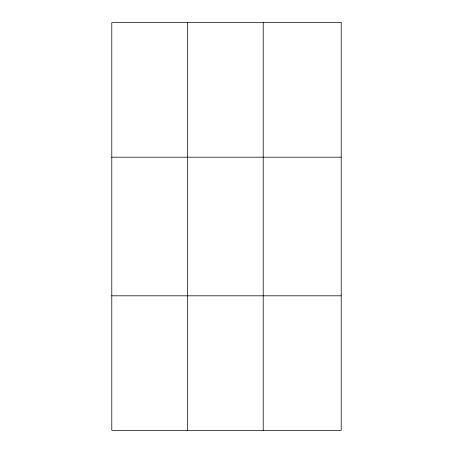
<?xml version="1.0" encoding="UTF-8"?>
<svg xmlns="http://www.w3.org/2000/svg" width="453" height="453" viewBox="0 0 453 453"><rect width="100%" height="100%" fill="white"/><g stroke="black" fill="none" stroke-linecap="round" stroke-linejoin="round"><path stroke-width="0.68" d="M187.497 22.65L187.497 430.35M263.21 22.65L263.21 430.35M111.789 157.191L341.211 157.191M111.789 295.809L341.211 295.809M341.211 22.65L341.211 430.35L111.789 430.35L111.789 22.65L341.211 22.65"/></g></svg>
